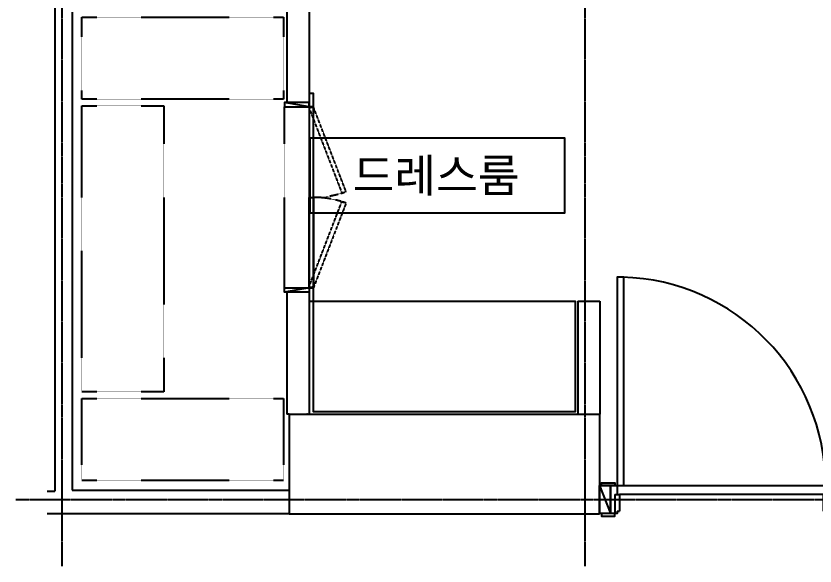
# Model space of a CAD drawing. Header units: millimetres. Extents: x 0 to 7727, y 0 to 4825.
# Drawn here: x 0 to 3605, y 370 to 2850 of the extents above; entities that cross this region are included whole.
import ezdxf
from ezdxf.enums import TextEntityAlignment as Align

# ---------------------------------------------------------------- set-up
doc = ezdxf.new("R2010")
doc.units = ezdxf.units.MM
doc.linetypes.add('주동원본-1$0$CEN', pattern=[62, 60, -1, 0, -1])
doc.linetypes.add('주동원본-1$0$HIDDENX2', pattern=[0.75, 0.5, -0.25])
for name, color, linetype in [('A_TXT', 160, 'Continuous'), ('LEGN', 7, 'Continuous'), ('주동원본-1$0$A_DOOR', 250, 'Continuous'), ('주동원본-1$0$A_DRY', 250, 'Continuous'), ('주동원본-1$0$A_FUR-IN', 19, 'Continuous'), ('주동원본-1$0$AS_CEN-1', 1, '주동원본-1$0$CEN'), ('주동원본-1$0$AS_CON', 170, 'Continuous'), ('주동원본-1$0$WBLOCK', 7, 'Continuous')]:
    doc.layers.add(name, color=color, linetype=linetype)
doc.styles.add('맑은고딕', font='malgun.ttf')

# ---------------------------------------------------------------- blocks, each defined once
blk = doc.blocks.new('주동원본-1$0$WD_1000_D-a')
at = {"layer": '주동원본-1$0$A_DOOR', "linetype": 'Continuous'}
blk.add_line((0, 162), (50, 37), dxfattribs=at)
at = {"layer": '주동원본-1$0$A_DOOR', "color": 8}
for p, q in [((110, 162), (1020, 162)), ((1010, 122), (90, 122))]:
    blk.add_line(p, q, dxfattribs=at)
at = {"layer": '주동원본-1$0$A_DOOR', "ltscale": 0.3}
for p, q in [((70, 122), (90, 122)), ((70, 122), (70, 37)), ((90, 122), (90, 47)), ((1030, 122), (1010, 122)), ((1010, 122), (1010, 47)), ((1030, 122), (1030, 37)), ((80, 47), (90, 47)), ((1020, 47), (1010, 47))]:
    blk.add_line(p, q, dxfattribs=at)
at = {"layer": '주동원본-1$0$A_DOOR'}
blk.add_lwpolyline([(80, 162), (110, 162), (110, 1102), (80, 1102)], close=True, dxfattribs=at)
at = {"layer": '주동원본-1$0$A_DOOR', "linetype": 'Continuous'}
blk.add_lwpolyline([(0, 162), (50, 162), (50, 37), (0, 37)], close=True, dxfattribs=at)
at = {"layer": '주동원본-1$0$A_DOOR', "ltscale": 0.3}
for points in [[(70, 162), (10, 162), (10, 174), (70, 174)], [(1030, 162), (1090, 162), (1090, 174), (1030, 174)], [(70, 37), (10, 37), (10, 25), (70, 25)], [(1030, 37), (1090, 37), (1090, 25), (1030, 25)]]:
    blk.add_lwpolyline(points, close=True, dxfattribs=at)
for points in [[(50, 37), (50, 162), (80, 162), (80, 122)], [(1050, 37), (1050, 162), (1020, 162), (1020, 122)], [(80, 47), (80, 37), (50, 37)], [(1020, 47), (1020, 37), (1050, 37)]]:
    blk.add_lwpolyline(points, dxfattribs=at)
at = {"layer": '주동원본-1$0$A_DOOR', "color": 8}
blk.add_arc((79.3, 161.7), 940.7, 0.0175, 88.4976, dxfattribs=at)

msp = doc.modelspace()

# ---------------------------------------------------------------- linework, layer by layer
at = {"layer": 'LEGN', "color": 7}
msp.add_lwpolyline([(1325.2, 1963.3), (2476, 1963.3), (2476, 2298.7), (1325.2, 2298.7)], close=True, dxfattribs=at)
at = {"layer": '주동원본-1$0$A_DRY', "color": 7}
for p, q in [((175, 4660), (175, 707.5)), ((254, 2867.5), (254, 712.5)), ((1222, 2867.5), (1222, 2460)), ((1322, 2867.5), (1322, 2460)), ((1222, 1605), (1222, 1055)), ((1322, 1605), (1322, 1055)), ((2534.5, 1565), (2534.5, 1055)), ((2534.5, 1565), (2634.5, 1565)), ((2634.5, 1565), (2634.5, 1055)), ((1232, 1055), (1222, 1055)), ((1232, 1055), (1222, 1055)), ((1314.5, 1055), (1312, 1055)), ((1314.5, 1055), (1312, 1055)), ((2634.5, 1055), (2632, 1055)), ((140, 707.5), (175, 707.5)), ((254, 712.5), (1232, 712.5)), ((140, 607.5), (1232, 607.5))]:
    msp.add_line(p, q, dxfattribs=at)
at = {"layer": '주동원본-1$0$A_FUR-IN', "color": 7}
for p, q in [((1322, 2440), (1212, 2460)), ((1322, 1625), (1212, 1605))]:
    msp.add_line(p, q, dxfattribs=at)
at = {"layer": '주동원본-1$0$A_FUR-IN', "color": 7, "linetype": '주동원본-1$0$HIDDENX2', "ltscale": 2}
msp.add_line((1212, 1625), (1212, 2440), dxfattribs=at)
for points in [[(297, 2845), (1207, 2845), (1207, 2475), (297, 2475)], [(667, 2445), (667, 1155), (297, 1155), (297, 2445)], [(1342, 2440), (1323.2, 2433.2), (1470.3, 2051.6), (1489.1, 2058.4)], [(1342, 1625), (1323.2, 1631.8), (1470.3, 2013.4), (1489.1, 2006.6)], [(297, 1125), (1207, 1125), (1207, 755), (297, 755)]]:
    msp.add_lwpolyline(points, close=True, dxfattribs=at)
at = {"layer": '주동원본-1$0$A_FUR-IN', "color": 7, "ltscale": 6}
for points in [[(1342, 2440), (1342, 2500), (1322, 2500), (1322, 2440)], [(1322, 2460), (1212, 2460), (1212, 2440), (1322, 2440)], [(1342, 1625), (1342, 2440), (1322, 2440), (1322, 1625)], [(1342, 2440), (1322, 2440), (1322, 2032.5), (1342, 2032.5)], [(1342, 1625), (1322, 1625), (1322, 2032.5), (1342, 2032.5)], [(1322, 1605), (1212, 1605), (1212, 1625), (1322, 1625)], [(1342, 1565), (1342, 1625), (1322, 1625), (1322, 1565)]]:
    msp.add_lwpolyline(points, close=True, dxfattribs=at)
at = {"layer": '주동원본-1$0$A_FUR-IN', "color": 7}
msp.add_lwpolyline([(1342, 1565), (2522, 1565), (2522, 1065), (1342, 1065)], close=True, dxfattribs=at)
msp.add_lwpolyline([(1342, 1565), (2522, 1565), (2522, 1065), (1342, 1065)], close=True, dxfattribs=at)
at = {"layer": '주동원본-1$0$A_FUR-IN', "color": 7, "linetype": '주동원본-1$0$HIDDENX2', "ltscale": 2}
for centre, start, end in [((1342, 2462.5), 270, 290), ((1342, 1602.5), 70, 90)]:
    msp.add_arc(centre, 430, start, end, dxfattribs=at)
at = {"layer": '주동원본-1$0$AS_CEN-1', "color": 1}
for p, q in [((207, 4825), (207, 370)), ((2567, 4825), (2567, 370)), ((0, 669.3), (7727, 669.3))]:
    msp.add_line(p, q, dxfattribs=at)
at = {"layer": '주동원본-1$0$AS_CON', "color": 7}
for p, q in [((1232, 1055), (2632, 1055)), ((1232, 1055), (1232, 605)), ((2632, 1055), (2632, 605)), ((1232, 605), (2632, 605))]:
    msp.add_line(p, q, dxfattribs=at)

# ---------------------------------------------------------------- block references
at = {"layer": '주동원본-1$0$WBLOCK', "color": 7, "linetype": 'Continuous'}
msp.add_blockref('주동원본-1$0$WD_1000_D-a', (2632, 570.5), dxfattribs=at)

# ---------------------------------------------------------------- texts
at = {"layer": 'A_TXT', "color": 7, "linetype": 'Continuous', "style": '맑은고딕'}
msp.add_text('드레스룸', height=150, dxfattribs=at).set_placement((1518.6, 2131), align=Align.MIDDLE_LEFT)

doc.saveas('drawing.dxf')
